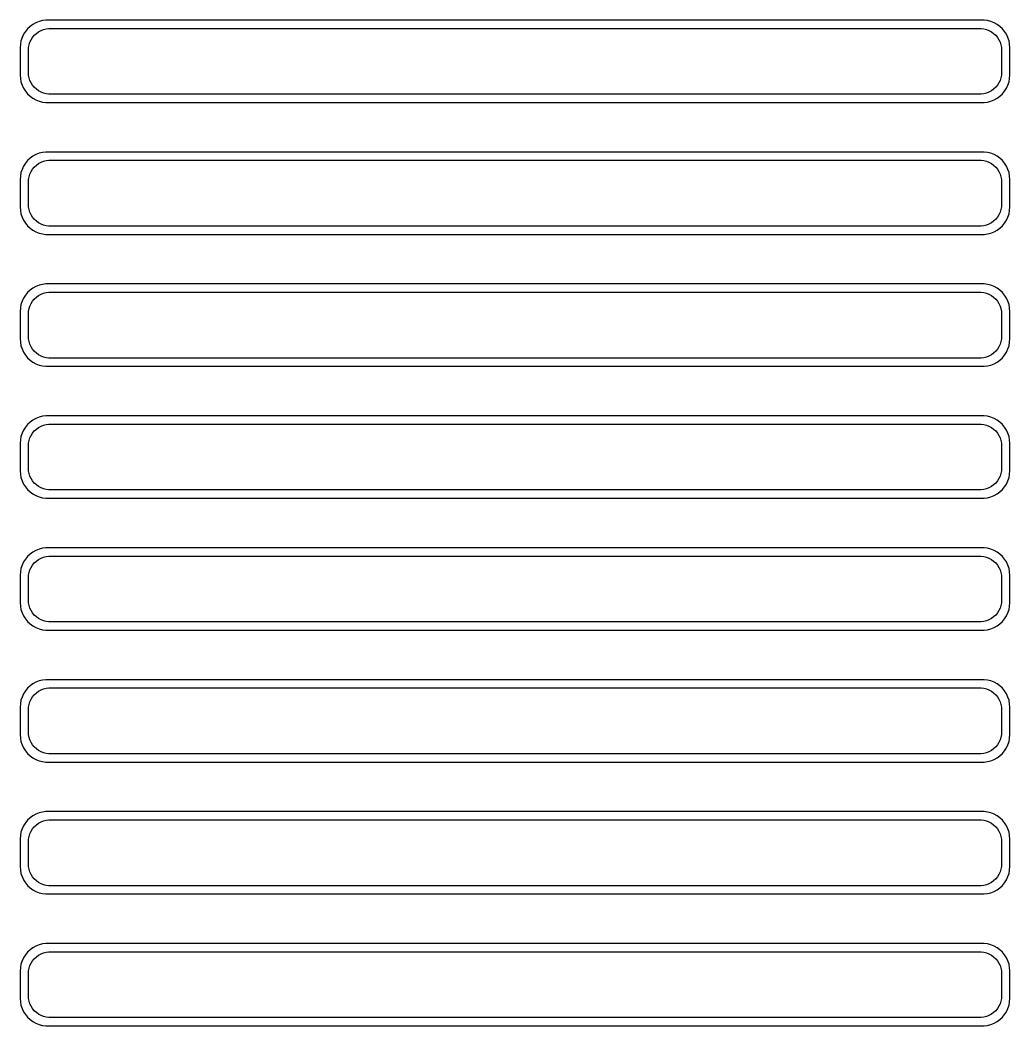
# Model space of a CAD drawing. Header units: metres. Extents: x -90 to 90, y 353 to 703.
# Drawn here: x -90 to 90, y 520.5 to 703.5 of the extents above; entities that cross this region are included whole.
import ezdxf

# ---------------------------------------------------------------- set-up
doc = ezdxf.new("R2010")
doc.units = ezdxf.units.M

msp = doc.modelspace()

# ---------------------------------------------------------------- linework, layer by layer
for p, q in [((-87.6791, 702.722), (-88.1871, 702.353)), ((-87.1289, 703.024), (-87.6791, 702.722)), ((-86.5451, 703.255), (-87.1289, 703.024)), ((-85.9369, 703.411), (-86.5451, 703.255)), ((-85.3139, 703.49), (-85.9369, 703.411)), ((85.3139, 703.49), (-85.3139, 703.49)), ((85.9369, 703.411), (85.3139, 703.49)), ((86.5451, 703.255), (85.9369, 703.411)), ((87.1289, 703.024), (86.5451, 703.255)), ((87.6791, 702.722), (87.1289, 703.024)), ((88.1871, 702.353), (87.6791, 702.722)), ((-89.3815, 700.909), (-89.6489, 700.341)), ((-89.0451, 701.439), (-89.3815, 700.909)), ((-88.6448, 701.923), (-89.0451, 701.439)), ((-88.1871, 702.353), (-88.6448, 701.923)), ((-87.4159, 700.738), (-87.0497, 701.082)), ((-87.0497, 701.082), (-86.6433, 701.377)), ((-86.6433, 701.377), (-86.2031, 701.619)), ((-86.2031, 701.619), (-85.7361, 701.804)), ((-85.7361, 701.804), (-85.2495, 701.929)), ((-85.2495, 701.929), (-84.7512, 701.992)), ((-84.7512, 701.992), (84.7512, 701.992)), ((84.7512, 701.992), (85.2495, 701.929)), ((85.2495, 701.929), (85.7361, 701.804)), ((85.7361, 701.804), (86.2031, 701.619)), ((86.2031, 701.619), (86.6433, 701.377)), ((86.6433, 701.377), (87.0497, 701.082)), ((87.0497, 701.082), (87.4159, 700.738)), ((88.6448, 701.923), (88.1871, 702.353)), ((89.0451, 701.439), (88.6448, 701.923)), ((89.3815, 700.909), (89.0451, 701.439)), ((89.6489, 700.341), (89.3815, 700.909)), ((-89.9606, 699.127), (-90, 698.5)), ((-89.8429, 699.743), (-89.9606, 699.127)), ((-89.6489, 700.341), (-89.8429, 699.743)), ((-88.4685, 698.501), (-88.3743, 698.995)), ((-88.3743, 698.995), (-88.2191, 699.472)), ((-88.2191, 699.472), (-88.0052, 699.927)), ((-88.0052, 699.927), (-87.7361, 700.351)), ((-87.7361, 700.351), (-87.4159, 700.738)), ((87.4159, 700.738), (87.7361, 700.351)), ((87.7361, 700.351), (88.0052, 699.927)), ((88.0052, 699.927), (88.2191, 699.472)), ((88.2191, 699.472), (88.3743, 698.995)), ((88.3743, 698.995), (88.4685, 698.501)), ((89.8429, 699.743), (89.6489, 700.341)), ((89.9606, 699.127), (89.8429, 699.743)), ((90, 698.5), (89.9606, 699.127)), ((-90, 698.5), (-90, 693.5)), ((-88.5, 698), (-88.4685, 698.501)), ((-88.5, 694), (-88.5, 698)), ((88.4685, 698.501), (88.5, 698)), ((88.5, 698), (88.5, 694)), ((90, 693.5), (90, 698.5)), ((-90, 693.5), (-89.9606, 692.873)), ((-88.4685, 693.499), (-88.5, 694)), ((-88.3743, 693.005), (-88.4685, 693.499)), ((88.4685, 693.499), (88.3743, 693.005)), ((88.5, 694), (88.4685, 693.499)), ((89.9606, 692.873), (90, 693.5)), ((-89.9606, 692.873), (-89.8429, 692.257)), ((-89.8429, 692.257), (-89.6489, 691.659)), ((-88.2191, 692.528), (-88.3743, 693.005)), ((-88.0052, 692.073), (-88.2191, 692.528)), ((-87.7361, 691.649), (-88.0052, 692.073)), ((88.0052, 692.073), (87.7361, 691.649)), ((88.2191, 692.528), (88.0052, 692.073)), ((88.3743, 693.005), (88.2191, 692.528)), ((89.6489, 691.659), (89.8429, 692.257)), ((89.8429, 692.257), (89.9606, 692.873)), ((-89.6489, 691.659), (-89.3815, 691.091)), ((-89.3815, 691.091), (-89.0451, 690.561)), ((-89.0451, 690.561), (-88.6448, 690.077)), ((-88.6448, 690.077), (-88.1871, 689.647)), ((-87.4159, 691.262), (-87.7361, 691.649)), ((-87.0497, 690.918), (-87.4159, 691.262)), ((-86.6433, 690.623), (-87.0497, 690.918)), ((-86.2031, 690.381), (-86.6433, 690.623)), ((-85.7361, 690.196), (-86.2031, 690.381)), ((-85.2495, 690.071), (-85.7361, 690.196)), ((-84.7512, 690.008), (-85.2495, 690.071)), ((84.7512, 690.008), (-84.7512, 690.008)), ((85.2495, 690.071), (84.7512, 690.008)), ((85.7361, 690.196), (85.2495, 690.071)), ((86.2031, 690.381), (85.7361, 690.196)), ((86.6433, 690.623), (86.2031, 690.381)), ((87.0497, 690.918), (86.6433, 690.623)), ((87.4159, 691.262), (87.0497, 690.918)), ((87.7361, 691.649), (87.4159, 691.262)), ((88.1871, 689.647), (88.6448, 690.077)), ((88.6448, 690.077), (89.0451, 690.561)), ((89.0451, 690.561), (89.3815, 691.091)), ((89.3815, 691.091), (89.6489, 691.659)), ((-88.1871, 689.647), (-87.6791, 689.278)), ((-87.6791, 689.278), (-87.1289, 688.976)), ((-87.1289, 688.976), (-86.5451, 688.745)), ((-86.5451, 688.745), (-85.9369, 688.589)), ((-85.9369, 688.589), (-85.3139, 688.51)), ((-85.3139, 688.51), (85.3139, 688.51)), ((85.3139, 688.51), (85.9369, 688.589)), ((85.9369, 688.589), (86.5451, 688.745)), ((86.5451, 688.745), (87.1289, 688.976)), ((87.1289, 688.976), (87.6791, 689.278)), ((87.6791, 689.278), (88.1871, 689.647)), ((-87.1289, 679.024), (-87.6791, 678.722)), ((-86.5451, 679.255), (-87.1289, 679.024)), ((-85.9369, 679.411), (-86.5451, 679.255)), ((-85.3139, 679.49), (-85.9369, 679.411)), ((85.3139, 679.49), (-85.3139, 679.49)), ((85.9369, 679.411), (85.3139, 679.49)), ((86.5451, 679.255), (85.9369, 679.411)), ((87.1289, 679.024), (86.5451, 679.255)), ((87.6791, 678.722), (87.1289, 679.024)), ((-89.0451, 677.439), (-89.3815, 676.909)), ((-88.6448, 677.923), (-89.0451, 677.439)), ((-88.1871, 678.353), (-88.6448, 677.923)), ((-87.6791, 678.722), (-88.1871, 678.353)), ((-87.4159, 676.738), (-87.0497, 677.082)), ((-87.0497, 677.082), (-86.6433, 677.377)), ((-86.6433, 677.377), (-86.2031, 677.619)), ((-86.2031, 677.619), (-85.7361, 677.804)), ((-85.7361, 677.804), (-85.2495, 677.929)), ((-85.2495, 677.929), (-84.7512, 677.992)), ((-84.7512, 677.992), (84.7512, 677.992)), ((84.7512, 677.992), (85.2495, 677.929)), ((85.2495, 677.929), (85.7361, 677.804)), ((85.7361, 677.804), (86.2031, 677.619)), ((86.2031, 677.619), (86.6433, 677.377)), ((86.6433, 677.377), (87.0497, 677.082)), ((87.0497, 677.082), (87.4159, 676.738)), ((88.1871, 678.353), (87.6791, 678.722)), ((88.6448, 677.923), (88.1871, 678.353)), ((89.0451, 677.439), (88.6448, 677.923)), ((89.3815, 676.909), (89.0451, 677.439)), ((-89.8429, 675.743), (-89.9606, 675.127)), ((-89.6489, 676.341), (-89.8429, 675.743)), ((-89.3815, 676.909), (-89.6489, 676.341)), ((-88.3743, 674.995), (-88.2191, 675.472)), ((-88.2191, 675.472), (-88.0052, 675.927)), ((-88.0052, 675.927), (-87.7361, 676.351)), ((-87.7361, 676.351), (-87.4159, 676.738)), ((87.4159, 676.738), (87.7361, 676.351)), ((87.7361, 676.351), (88.0052, 675.927)), ((88.0052, 675.927), (88.2191, 675.472)), ((88.2191, 675.472), (88.3743, 674.995)), ((89.6489, 676.341), (89.3815, 676.909)), ((89.8429, 675.743), (89.6489, 676.341)), ((89.9606, 675.127), (89.8429, 675.743)), ((-89.9606, 675.127), (-90, 674.5)), ((-90, 674.5), (-90, 669.5)), ((-88.5, 674), (-88.4685, 674.501)), ((-88.5, 670), (-88.5, 674)), ((-88.4685, 674.501), (-88.3743, 674.995)), ((88.3743, 674.995), (88.4685, 674.501)), ((88.4685, 674.501), (88.5, 674)), ((88.5, 674), (88.5, 670)), ((90, 674.5), (89.9606, 675.127)), ((90, 669.5), (90, 674.5)), ((-88.4685, 669.499), (-88.5, 670)), ((88.5, 670), (88.4685, 669.499)), ((-90, 669.5), (-89.9606, 668.873)), ((-89.9606, 668.873), (-89.8429, 668.257)), ((-89.8429, 668.257), (-89.6489, 667.659)), ((-88.3743, 669.005), (-88.4685, 669.499)), ((-88.2191, 668.528), (-88.3743, 669.005)), ((-88.0052, 668.073), (-88.2191, 668.528)), ((-87.7361, 667.649), (-88.0052, 668.073)), ((88.0052, 668.073), (87.7361, 667.649)), ((88.2191, 668.528), (88.0052, 668.073)), ((88.3743, 669.005), (88.2191, 668.528)), ((88.4685, 669.499), (88.3743, 669.005)), ((89.6489, 667.659), (89.8429, 668.257)), ((89.8429, 668.257), (89.9606, 668.873)), ((89.9606, 668.873), (90, 669.5)), ((-89.6489, 667.659), (-89.3815, 667.091)), ((-89.3815, 667.091), (-89.0451, 666.561)), ((-89.0451, 666.561), (-88.6448, 666.077)), ((-88.6448, 666.077), (-88.1871, 665.647)), ((-87.4159, 667.262), (-87.7361, 667.649)), ((-87.0497, 666.918), (-87.4159, 667.262)), ((-86.6433, 666.623), (-87.0497, 666.918)), ((-86.2031, 666.381), (-86.6433, 666.623)), ((-85.7361, 666.196), (-86.2031, 666.381)), ((-85.2495, 666.071), (-85.7361, 666.196)), ((-84.7512, 666.008), (-85.2495, 666.071)), ((85.2495, 666.071), (84.7512, 666.008)), ((85.7361, 666.196), (85.2495, 666.071)), ((86.2031, 666.381), (85.7361, 666.196)), ((86.6433, 666.623), (86.2031, 666.381)), ((87.0497, 666.918), (86.6433, 666.623)), ((87.4159, 667.262), (87.0497, 666.918)), ((87.7361, 667.649), (87.4159, 667.262)), ((88.1871, 665.647), (88.6448, 666.077)), ((88.6448, 666.077), (89.0451, 666.561)), ((89.0451, 666.561), (89.3815, 667.091)), ((89.3815, 667.091), (89.6489, 667.659)), ((-88.1871, 665.647), (-87.6791, 665.278)), ((-87.6791, 665.278), (-87.1289, 664.976)), ((-87.1289, 664.976), (-86.5451, 664.745)), ((-86.5451, 664.745), (-85.9369, 664.589)), ((-85.9369, 664.589), (-85.3139, 664.51)), ((-85.3139, 664.51), (85.3139, 664.51)), ((84.7512, 666.008), (-84.7512, 666.008)), ((85.3139, 664.51), (85.9369, 664.589)), ((85.9369, 664.589), (86.5451, 664.745)), ((86.5451, 664.745), (87.1289, 664.976)), ((87.1289, 664.976), (87.6791, 665.278)), ((87.6791, 665.278), (88.1871, 665.647)), ((-86.5451, 655.255), (-87.1289, 655.024)), ((-85.9369, 655.411), (-86.5451, 655.255)), ((-85.3139, 655.49), (-85.9369, 655.411)), ((85.3139, 655.49), (-85.3139, 655.49)), ((85.9369, 655.411), (85.3139, 655.49)), ((86.5451, 655.255), (85.9369, 655.411)), ((87.1289, 655.024), (86.5451, 655.255)), ((-89.0451, 653.439), (-89.3815, 652.909)), ((-88.6448, 653.923), (-89.0451, 653.439)), ((-88.1871, 654.353), (-88.6448, 653.923)), ((-87.6791, 654.722), (-88.1871, 654.353)), ((-87.1289, 655.024), (-87.6791, 654.722)), ((-87.0497, 653.082), (-86.6433, 653.377)), ((-86.6433, 653.377), (-86.2031, 653.619)), ((-86.2031, 653.619), (-85.7361, 653.804)), ((-85.7361, 653.804), (-85.2495, 653.929)), ((-85.2495, 653.929), (-84.7512, 653.992)), ((-84.7512, 653.992), (84.7512, 653.992)), ((84.7512, 653.992), (85.2495, 653.929)), ((85.2495, 653.929), (85.7361, 653.804)), ((85.7361, 653.804), (86.2031, 653.619)), ((86.2031, 653.619), (86.6433, 653.377)), ((86.6433, 653.377), (87.0497, 653.082)), ((87.6791, 654.722), (87.1289, 655.024)), ((88.1871, 654.353), (87.6791, 654.722)), ((88.6448, 653.923), (88.1871, 654.353)), ((89.0451, 653.439), (88.6448, 653.923)), ((89.3815, 652.909), (89.0451, 653.439)), ((-89.8429, 651.743), (-89.9606, 651.127)), ((-89.6489, 652.341), (-89.8429, 651.743)), ((-89.3815, 652.909), (-89.6489, 652.341)), ((-88.3743, 650.995), (-88.2191, 651.472)), ((-88.2191, 651.472), (-88.0052, 651.927)), ((-88.0052, 651.927), (-87.7361, 652.351)), ((-87.7361, 652.351), (-87.4159, 652.738)), ((-87.4159, 652.738), (-87.0497, 653.082)), ((87.0497, 653.082), (87.4159, 652.738)), ((87.4159, 652.738), (87.7361, 652.351)), ((87.7361, 652.351), (88.0052, 651.927)), ((88.0052, 651.927), (88.2191, 651.472)), ((88.2191, 651.472), (88.3743, 650.995)), ((89.6489, 652.341), (89.3815, 652.909)), ((89.8429, 651.743), (89.6489, 652.341)), ((89.9606, 651.127), (89.8429, 651.743)), ((-89.9606, 651.127), (-90, 650.5)), ((-90, 650.5), (-90, 645.5)), ((-88.5, 650), (-88.4685, 650.501)), ((-88.5, 646), (-88.5, 650)), ((-88.4685, 650.501), (-88.3743, 650.995)), ((88.3743, 650.995), (88.4685, 650.501)), ((88.4685, 650.501), (88.5, 650)), ((88.5, 650), (88.5, 646)), ((90, 650.5), (89.9606, 651.127)), ((90, 645.5), (90, 650.5)), ((-88.4685, 645.499), (-88.5, 646)), ((88.5, 646), (88.4685, 645.499)), ((-90, 645.5), (-89.9606, 644.873)), ((-89.9606, 644.873), (-89.8429, 644.257)), ((-89.8429, 644.257), (-89.6489, 643.659)), ((-88.3743, 645.005), (-88.4685, 645.499)), ((-88.2191, 644.528), (-88.3743, 645.005)), ((-88.0052, 644.073), (-88.2191, 644.528)), ((88.2191, 644.528), (88.0052, 644.073)), ((88.3743, 645.005), (88.2191, 644.528)), ((88.4685, 645.499), (88.3743, 645.005)), ((89.6489, 643.659), (89.8429, 644.257)), ((89.8429, 644.257), (89.9606, 644.873)), ((89.9606, 644.873), (90, 645.5)), ((-89.6489, 643.659), (-89.3815, 643.091)), ((-89.3815, 643.091), (-89.0451, 642.561)), ((-89.0451, 642.561), (-88.6448, 642.077)), ((-87.7361, 643.649), (-88.0052, 644.073)), ((-87.4159, 643.262), (-87.7361, 643.649)), ((-87.0497, 642.918), (-87.4159, 643.262)), ((-86.6433, 642.623), (-87.0497, 642.918)), ((-86.2031, 642.381), (-86.6433, 642.623)), ((-85.7361, 642.196), (-86.2031, 642.381)), ((86.2031, 642.381), (85.7361, 642.196)), ((86.6433, 642.623), (86.2031, 642.381)), ((87.0497, 642.918), (86.6433, 642.623)), ((87.4159, 643.262), (87.0497, 642.918)), ((87.7361, 643.649), (87.4159, 643.262)), ((88.0052, 644.073), (87.7361, 643.649)), ((88.6448, 642.077), (89.0451, 642.561)), ((89.0451, 642.561), (89.3815, 643.091)), ((89.3815, 643.091), (89.6489, 643.659)), ((-88.6448, 642.077), (-88.1871, 641.647)), ((-88.1871, 641.647), (-87.6791, 641.278)), ((-87.6791, 641.278), (-87.1289, 640.976)), ((-87.1289, 640.976), (-86.5451, 640.745)), ((-86.5451, 640.745), (-85.9369, 640.589)), ((-85.9369, 640.589), (-85.3139, 640.51)), ((-85.2495, 642.071), (-85.7361, 642.196)), ((-85.3139, 640.51), (85.3139, 640.51)), ((-84.7512, 642.008), (-85.2495, 642.071)), ((84.7512, 642.008), (-84.7512, 642.008)), ((85.2495, 642.071), (84.7512, 642.008)), ((85.7361, 642.196), (85.2495, 642.071)), ((85.3139, 640.51), (85.9369, 640.589)), ((85.9369, 640.589), (86.5451, 640.745)), ((86.5451, 640.745), (87.1289, 640.976)), ((87.1289, 640.976), (87.6791, 641.278)), ((87.6791, 641.278), (88.1871, 641.647)), ((88.1871, 641.647), (88.6448, 642.077)), ((-85.9369, 631.411), (-86.5451, 631.255)), ((-85.3139, 631.49), (-85.9369, 631.411)), ((85.3139, 631.49), (-85.3139, 631.49)), ((85.9369, 631.411), (85.3139, 631.49)), ((86.5451, 631.255), (85.9369, 631.411)), ((-88.6448, 629.923), (-89.0451, 629.439)), ((-88.1871, 630.353), (-88.6448, 629.923)), ((-87.6791, 630.722), (-88.1871, 630.353)), ((-87.1289, 631.024), (-87.6791, 630.722)), ((-86.5451, 631.255), (-87.1289, 631.024)), ((-86.6433, 629.377), (-86.2031, 629.619)), ((-86.2031, 629.619), (-85.7361, 629.804)), ((-85.7361, 629.804), (-85.2495, 629.929)), ((-85.2495, 629.929), (-84.7512, 629.992)), ((-84.7512, 629.992), (84.7512, 629.992)), ((84.7512, 629.992), (85.2495, 629.929)), ((85.2495, 629.929), (85.7361, 629.804)), ((85.7361, 629.804), (86.2031, 629.619)), ((86.2031, 629.619), (86.6433, 629.377)), ((87.1289, 631.024), (86.5451, 631.255)), ((87.6791, 630.722), (87.1289, 631.024)), ((88.1871, 630.353), (87.6791, 630.722)), ((88.6448, 629.923), (88.1871, 630.353)), ((89.0451, 629.439), (88.6448, 629.923)), ((-89.8429, 627.743), (-89.9606, 627.127)), ((-89.6489, 628.341), (-89.8429, 627.743)), ((-89.3815, 628.909), (-89.6489, 628.341)), ((-89.0451, 629.439), (-89.3815, 628.909)), ((-88.2191, 627.472), (-88.0052, 627.927)), ((-88.0052, 627.927), (-87.7361, 628.351)), ((-87.7361, 628.351), (-87.4159, 628.738)), ((-87.4159, 628.738), (-87.0497, 629.082)), ((-87.0497, 629.082), (-86.6433, 629.377)), ((86.6433, 629.377), (87.0497, 629.082)), ((87.0497, 629.082), (87.4159, 628.738)), ((87.4159, 628.738), (87.7361, 628.351)), ((87.7361, 628.351), (88.0052, 627.927)), ((88.0052, 627.927), (88.2191, 627.472)), ((89.3815, 628.909), (89.0451, 629.439)), ((89.6489, 628.341), (89.3815, 628.909)), ((89.8429, 627.743), (89.6489, 628.341)), ((89.9606, 627.127), (89.8429, 627.743)), ((-89.9606, 627.127), (-90, 626.5)), ((-90, 626.5), (-90, 621.5)), ((-88.5, 626), (-88.4685, 626.501)), ((-88.5, 622), (-88.5, 626)), ((-88.4685, 626.501), (-88.3743, 626.995)), ((-88.3743, 626.995), (-88.2191, 627.472)), ((88.2191, 627.472), (88.3743, 626.995)), ((88.3743, 626.995), (88.4685, 626.501)), ((88.4685, 626.501), (88.5, 626)), ((88.5, 626), (88.5, 622)), ((90, 626.5), (89.9606, 627.127)), ((90, 621.5), (90, 626.5)), ((-90, 621.5), (-89.9606, 620.873)), ((-89.9606, 620.873), (-89.8429, 620.257)), ((-88.4685, 621.499), (-88.5, 622)), ((-88.3743, 621.005), (-88.4685, 621.499)), ((-88.2191, 620.528), (-88.3743, 621.005)), ((-88.0052, 620.073), (-88.2191, 620.528)), ((88.2191, 620.528), (88.0052, 620.073)), ((88.3743, 621.005), (88.2191, 620.528)), ((88.4685, 621.499), (88.3743, 621.005)), ((88.5, 622), (88.4685, 621.499)), ((89.8429, 620.257), (89.9606, 620.873)), ((89.9606, 620.873), (90, 621.5)), ((-89.8429, 620.257), (-89.6489, 619.659)), ((-89.6489, 619.659), (-89.3815, 619.091)), ((-89.3815, 619.091), (-89.0451, 618.561)), ((-89.0451, 618.561), (-88.6448, 618.077)), ((-87.7361, 619.649), (-88.0052, 620.073)), ((-87.4159, 619.262), (-87.7361, 619.649)), ((-87.0497, 618.918), (-87.4159, 619.262)), ((-86.6433, 618.623), (-87.0497, 618.918)), ((-86.2031, 618.381), (-86.6433, 618.623)), ((86.6433, 618.623), (86.2031, 618.381)), ((87.0497, 618.918), (86.6433, 618.623)), ((87.4159, 619.262), (87.0497, 618.918)), ((87.7361, 619.649), (87.4159, 619.262)), ((88.0052, 620.073), (87.7361, 619.649)), ((88.6448, 618.077), (89.0451, 618.561)), ((89.0451, 618.561), (89.3815, 619.091)), ((89.3815, 619.091), (89.6489, 619.659)), ((89.6489, 619.659), (89.8429, 620.257)), ((-88.6448, 618.077), (-88.1871, 617.647)), ((-88.1871, 617.647), (-87.6791, 617.278)), ((-87.6791, 617.278), (-87.1289, 616.976)), ((-87.1289, 616.976), (-86.5451, 616.745)), ((-86.5451, 616.745), (-85.9369, 616.589)), ((-85.7361, 618.196), (-86.2031, 618.381)), ((-85.2495, 618.071), (-85.7361, 618.196)), ((-84.7512, 618.008), (-85.2495, 618.071)), ((84.7512, 618.008), (-84.7512, 618.008)), ((85.2495, 618.071), (84.7512, 618.008)), ((85.7361, 618.196), (85.2495, 618.071)), ((86.2031, 618.381), (85.7361, 618.196)), ((85.9369, 616.589), (86.5451, 616.745)), ((86.5451, 616.745), (87.1289, 616.976)), ((87.1289, 616.976), (87.6791, 617.278)), ((87.6791, 617.278), (88.1871, 617.647)), ((88.1871, 617.647), (88.6448, 618.077)), ((-85.9369, 616.589), (-85.3139, 616.51)), ((-85.3139, 616.51), (85.3139, 616.51)), ((85.3139, 616.51), (85.9369, 616.589)), ((-88.6448, 605.923), (-89.0451, 605.439)), ((-88.1871, 606.353), (-88.6448, 605.923)), ((-87.6791, 606.722), (-88.1871, 606.353)), ((-87.1289, 607.024), (-87.6791, 606.722)), ((-86.5451, 607.255), (-87.1289, 607.024)), ((-85.9369, 607.411), (-86.5451, 607.255)), ((-86.2031, 605.619), (-85.7361, 605.804)), ((-85.3139, 607.49), (-85.9369, 607.411)), ((-85.7361, 605.804), (-85.2495, 605.929)), ((85.3139, 607.49), (-85.3139, 607.49)), ((-85.2495, 605.929), (-84.7512, 605.992)), ((-84.7512, 605.992), (84.7512, 605.992)), ((84.7512, 605.992), (85.2495, 605.929)), ((85.2495, 605.929), (85.7361, 605.804)), ((85.9369, 607.411), (85.3139, 607.49)), ((85.7361, 605.804), (86.2031, 605.619)), ((86.5451, 607.255), (85.9369, 607.411)), ((87.1289, 607.024), (86.5451, 607.255)), ((87.6791, 606.722), (87.1289, 607.024)), ((88.1871, 606.353), (87.6791, 606.722)), ((88.6448, 605.923), (88.1871, 606.353)), ((89.0451, 605.439), (88.6448, 605.923)), ((-89.6489, 604.341), (-89.8429, 603.743)), ((-89.3815, 604.909), (-89.6489, 604.341)), ((-89.0451, 605.439), (-89.3815, 604.909)), ((-88.2191, 603.472), (-88.0052, 603.927)), ((-88.0052, 603.927), (-87.7361, 604.351)), ((-87.7361, 604.351), (-87.4159, 604.738)), ((-87.4159, 604.738), (-87.0497, 605.082)), ((-87.0497, 605.082), (-86.6433, 605.377)), ((-86.6433, 605.377), (-86.2031, 605.619)), ((86.2031, 605.619), (86.6433, 605.377)), ((86.6433, 605.377), (87.0497, 605.082)), ((87.0497, 605.082), (87.4159, 604.738)), ((87.4159, 604.738), (87.7361, 604.351)), ((87.7361, 604.351), (88.0052, 603.927)), ((88.0052, 603.927), (88.2191, 603.472)), ((89.3815, 604.909), (89.0451, 605.439)), ((89.6489, 604.341), (89.3815, 604.909)), ((89.8429, 603.743), (89.6489, 604.341)), ((-89.9606, 603.127), (-90, 602.5)), ((-90, 602.5), (-90, 597.5)), ((-89.8429, 603.743), (-89.9606, 603.127)), ((-88.5, 602), (-88.4685, 602.501)), ((-88.4685, 602.501), (-88.3743, 602.995)), ((-88.3743, 602.995), (-88.2191, 603.472)), ((88.2191, 603.472), (88.3743, 602.995)), ((88.3743, 602.995), (88.4685, 602.501)), ((88.4685, 602.501), (88.5, 602)), ((89.9606, 603.127), (89.8429, 603.743)), ((90, 602.5), (89.9606, 603.127)), ((90, 597.5), (90, 602.5)), ((-88.5, 598), (-88.5, 602)), ((88.5, 602), (88.5, 598)), ((-90, 597.5), (-89.9606, 596.873)), ((-89.9606, 596.873), (-89.8429, 596.257)), ((-88.4685, 597.499), (-88.5, 598)), ((-88.3743, 597.005), (-88.4685, 597.499)), ((-88.2191, 596.528), (-88.3743, 597.005)), ((-88.0052, 596.073), (-88.2191, 596.528)), ((88.2191, 596.528), (88.0052, 596.073)), ((88.3743, 597.005), (88.2191, 596.528)), ((88.4685, 597.499), (88.3743, 597.005)), ((88.5, 598), (88.4685, 597.499)), ((89.8429, 596.257), (89.9606, 596.873)), ((89.9606, 596.873), (90, 597.5)), ((-89.8429, 596.257), (-89.6489, 595.659)), ((-89.6489, 595.659), (-89.3815, 595.091)), ((-89.3815, 595.091), (-89.0451, 594.561)), ((-87.7361, 595.649), (-88.0052, 596.073)), ((-87.4159, 595.262), (-87.7361, 595.649)), ((-87.0497, 594.918), (-87.4159, 595.262)), ((-86.6433, 594.623), (-87.0497, 594.918)), ((87.0497, 594.918), (86.6433, 594.623)), ((87.4159, 595.262), (87.0497, 594.918)), ((87.7361, 595.649), (87.4159, 595.262)), ((88.0052, 596.073), (87.7361, 595.649)), ((89.0451, 594.561), (89.3815, 595.091)), ((89.3815, 595.091), (89.6489, 595.659)), ((89.6489, 595.659), (89.8429, 596.257)), ((-89.0451, 594.561), (-88.6448, 594.077)), ((-88.6448, 594.077), (-88.1871, 593.647)), ((-88.1871, 593.647), (-87.6791, 593.278)), ((-87.6791, 593.278), (-87.1289, 592.976)), ((-87.1289, 592.976), (-86.5451, 592.745)), ((-86.2031, 594.381), (-86.6433, 594.623)), ((-85.7361, 594.196), (-86.2031, 594.381)), ((-85.2495, 594.071), (-85.7361, 594.196)), ((-84.7512, 594.008), (-85.2495, 594.071)), ((84.7512, 594.008), (-84.7512, 594.008)), ((85.2495, 594.071), (84.7512, 594.008)), ((85.7361, 594.196), (85.2495, 594.071)), ((86.2031, 594.381), (85.7361, 594.196)), ((86.6433, 594.623), (86.2031, 594.381)), ((86.5451, 592.745), (87.1289, 592.976)), ((87.1289, 592.976), (87.6791, 593.278)), ((87.6791, 593.278), (88.1871, 593.647)), ((88.1871, 593.647), (88.6448, 594.077)), ((88.6448, 594.077), (89.0451, 594.561)), ((-86.5451, 592.745), (-85.9369, 592.589)), ((-85.9369, 592.589), (-85.3139, 592.51)), ((-85.3139, 592.51), (85.3139, 592.51)), ((85.3139, 592.51), (85.9369, 592.589)), ((85.9369, 592.589), (86.5451, 592.745)), ((-88.6448, 581.923), (-89.0451, 581.439)), ((-88.1871, 582.353), (-88.6448, 581.923)), ((-87.6791, 582.722), (-88.1871, 582.353)), ((-87.1289, 583.024), (-87.6791, 582.722)), ((-86.5451, 583.255), (-87.1289, 583.024)), ((-85.9369, 583.411), (-86.5451, 583.255)), ((-85.3139, 583.49), (-85.9369, 583.411)), ((-85.7361, 581.804), (-85.2495, 581.929)), ((85.3139, 583.49), (-85.3139, 583.49)), ((-85.2495, 581.929), (-84.7512, 581.992)), ((-84.7512, 581.992), (84.7512, 581.992)), ((84.7512, 581.992), (85.2495, 581.929)), ((85.2495, 581.929), (85.7361, 581.804)), ((85.9369, 583.411), (85.3139, 583.49)), ((86.5451, 583.255), (85.9369, 583.411)), ((87.1289, 583.024), (86.5451, 583.255)), ((87.6791, 582.722), (87.1289, 583.024)), ((88.1871, 582.353), (87.6791, 582.722)), ((88.6448, 581.923), (88.1871, 582.353)), ((89.0451, 581.439), (88.6448, 581.923)), ((-89.6489, 580.341), (-89.8429, 579.743)), ((-89.3815, 580.909), (-89.6489, 580.341)), ((-89.0451, 581.439), (-89.3815, 580.909)), ((-88.0052, 579.927), (-87.7361, 580.351)), ((-87.7361, 580.351), (-87.4159, 580.738)), ((-87.4159, 580.738), (-87.0497, 581.082)), ((-87.0497, 581.082), (-86.6433, 581.377)), ((-86.6433, 581.377), (-86.2031, 581.619)), ((-86.2031, 581.619), (-85.7361, 581.804)), ((85.7361, 581.804), (86.2031, 581.619)), ((86.2031, 581.619), (86.6433, 581.377)), ((86.6433, 581.377), (87.0497, 581.082)), ((87.0497, 581.082), (87.4159, 580.738)), ((87.4159, 580.738), (87.7361, 580.351)), ((87.7361, 580.351), (88.0052, 579.927)), ((89.3815, 580.909), (89.0451, 581.439)), ((89.6489, 580.341), (89.3815, 580.909)), ((89.8429, 579.743), (89.6489, 580.341)), ((-89.9606, 579.127), (-90, 578.5)), ((-90, 578.5), (-90, 573.5)), ((-89.8429, 579.743), (-89.9606, 579.127)), ((-88.5, 578), (-88.4685, 578.501)), ((-88.4685, 578.501), (-88.3743, 578.995)), ((-88.3743, 578.995), (-88.2191, 579.472)), ((-88.2191, 579.472), (-88.0052, 579.927)), ((88.0052, 579.927), (88.2191, 579.472)), ((88.2191, 579.472), (88.3743, 578.995)), ((88.3743, 578.995), (88.4685, 578.501)), ((88.4685, 578.501), (88.5, 578)), ((89.9606, 579.127), (89.8429, 579.743)), ((90, 578.5), (89.9606, 579.127)), ((90, 573.5), (90, 578.5)), ((-88.5, 574), (-88.5, 578)), ((88.5, 578), (88.5, 574)), ((-90, 573.5), (-89.9606, 572.873)), ((-89.9606, 572.873), (-89.8429, 572.257)), ((-88.4685, 573.499), (-88.5, 574)), ((-88.3743, 573.005), (-88.4685, 573.499)), ((-88.2191, 572.528), (-88.3743, 573.005)), ((88.3743, 573.005), (88.2191, 572.528)), ((88.4685, 573.499), (88.3743, 573.005)), ((88.5, 574), (88.4685, 573.499)), ((89.8429, 572.257), (89.9606, 572.873)), ((89.9606, 572.873), (90, 573.5)), ((-89.8429, 572.257), (-89.6489, 571.659)), ((-89.6489, 571.659), (-89.3815, 571.091)), ((-89.3815, 571.091), (-89.0451, 570.561)), ((-88.0052, 572.073), (-88.2191, 572.528)), ((-87.7361, 571.649), (-88.0052, 572.073)), ((-87.4159, 571.262), (-87.7361, 571.649)), ((-87.0497, 570.918), (-87.4159, 571.262)), ((-86.6433, 570.623), (-87.0497, 570.918)), ((87.0497, 570.918), (86.6433, 570.623)), ((87.4159, 571.262), (87.0497, 570.918)), ((87.7361, 571.649), (87.4159, 571.262)), ((88.0052, 572.073), (87.7361, 571.649)), ((88.2191, 572.528), (88.0052, 572.073)), ((89.0451, 570.561), (89.3815, 571.091)), ((89.3815, 571.091), (89.6489, 571.659)), ((89.6489, 571.659), (89.8429, 572.257)), ((-89.0451, 570.561), (-88.6448, 570.077)), ((-88.6448, 570.077), (-88.1871, 569.647)), ((-88.1871, 569.647), (-87.6791, 569.278)), ((-87.6791, 569.278), (-87.1289, 568.976)), ((-86.2031, 570.381), (-86.6433, 570.623)), ((-85.7361, 570.196), (-86.2031, 570.381)), ((-85.2495, 570.071), (-85.7361, 570.196)), ((-84.7512, 570.008), (-85.2495, 570.071)), ((84.7512, 570.008), (-84.7512, 570.008)), ((85.2495, 570.071), (84.7512, 570.008)), ((85.7361, 570.196), (85.2495, 570.071)), ((86.2031, 570.381), (85.7361, 570.196)), ((86.6433, 570.623), (86.2031, 570.381)), ((87.1289, 568.976), (87.6791, 569.278)), ((87.6791, 569.278), (88.1871, 569.647)), ((88.1871, 569.647), (88.6448, 570.077)), ((88.6448, 570.077), (89.0451, 570.561)), ((-87.1289, 568.976), (-86.5451, 568.745)), ((-86.5451, 568.745), (-85.9369, 568.589)), ((-85.9369, 568.589), (-85.3139, 568.51)), ((-85.3139, 568.51), (85.3139, 568.51)), ((85.3139, 568.51), (85.9369, 568.589)), ((85.9369, 568.589), (86.5451, 568.745)), ((86.5451, 568.745), (87.1289, 568.976)), ((-88.1871, 558.353), (-88.6448, 557.923)), ((-87.6791, 558.722), (-88.1871, 558.353)), ((-87.1289, 559.024), (-87.6791, 558.722)), ((-86.5451, 559.255), (-87.1289, 559.024)), ((-85.9369, 559.411), (-86.5451, 559.255)), ((-85.3139, 559.49), (-85.9369, 559.411)), ((85.3139, 559.49), (-85.3139, 559.49)), ((85.9369, 559.411), (85.3139, 559.49)), ((86.5451, 559.255), (85.9369, 559.411)), ((87.1289, 559.024), (86.5451, 559.255)), ((87.6791, 558.722), (87.1289, 559.024)), ((88.1871, 558.353), (87.6791, 558.722)), ((88.6448, 557.923), (88.1871, 558.353)), ((-89.6489, 556.341), (-89.8429, 555.743)), ((-89.3815, 556.909), (-89.6489, 556.341)), ((-89.0451, 557.439), (-89.3815, 556.909)), ((-88.6448, 557.923), (-89.0451, 557.439)), ((-88.0052, 555.927), (-87.7361, 556.351)), ((-87.7361, 556.351), (-87.4159, 556.738)), ((-87.4159, 556.738), (-87.0497, 557.082)), ((-87.0497, 557.082), (-86.6433, 557.377)), ((-86.6433, 557.377), (-86.2031, 557.619)), ((-86.2031, 557.619), (-85.7361, 557.804)), ((-85.7361, 557.804), (-85.2495, 557.929)), ((-85.2495, 557.929), (-84.7512, 557.992)), ((-84.7512, 557.992), (84.7512, 557.992)), ((84.7512, 557.992), (85.2495, 557.929)), ((85.2495, 557.929), (85.7361, 557.804)), ((85.7361, 557.804), (86.2031, 557.619)), ((86.2031, 557.619), (86.6433, 557.377)), ((86.6433, 557.377), (87.0497, 557.082)), ((87.0497, 557.082), (87.4159, 556.738)), ((87.4159, 556.738), (87.7361, 556.351)), ((87.7361, 556.351), (88.0052, 555.927)), ((89.0451, 557.439), (88.6448, 557.923)), ((89.3815, 556.909), (89.0451, 557.439)), ((89.6489, 556.341), (89.3815, 556.909)), ((89.8429, 555.743), (89.6489, 556.341)), ((-89.9606, 555.127), (-90, 554.5)), ((-90, 554.5), (-90, 549.5)), ((-89.8429, 555.743), (-89.9606, 555.127)), ((-88.5, 554), (-88.4685, 554.501)), ((-88.4685, 554.501), (-88.3743, 554.995)), ((-88.3743, 554.995), (-88.2191, 555.472)), ((-88.2191, 555.472), (-88.0052, 555.927)), ((88.0052, 555.927), (88.2191, 555.472)), ((88.2191, 555.472), (88.3743, 554.995)), ((88.3743, 554.995), (88.4685, 554.501)), ((88.4685, 554.501), (88.5, 554)), ((89.9606, 555.127), (89.8429, 555.743)), ((90, 554.5), (89.9606, 555.127)), ((90, 549.5), (90, 554.5)), ((-88.5, 550), (-88.5, 554)), ((88.5, 554), (88.5, 550)), ((-90, 549.5), (-89.9606, 548.873)), ((-88.4685, 549.499), (-88.5, 550)), ((-88.3743, 549.005), (-88.4685, 549.499)), ((-88.2191, 548.528), (-88.3743, 549.005)), ((88.3743, 549.005), (88.2191, 548.528)), ((88.4685, 549.499), (88.3743, 549.005)), ((88.5, 550), (88.4685, 549.499)), ((89.9606, 548.873), (90, 549.5)), ((-89.9606, 548.873), (-89.8429, 548.257)), ((-89.8429, 548.257), (-89.6489, 547.659)), ((-89.6489, 547.659), (-89.3815, 547.091)), ((-88.0052, 548.073), (-88.2191, 548.528)), ((-87.7361, 547.649), (-88.0052, 548.073)), ((-87.4159, 547.262), (-87.7361, 547.649)), ((-87.0497, 546.918), (-87.4159, 547.262)), ((87.4159, 547.262), (87.0497, 546.918)), ((87.7361, 547.649), (87.4159, 547.262)), ((88.0052, 548.073), (87.7361, 547.649)), ((88.2191, 548.528), (88.0052, 548.073)), ((89.3815, 547.091), (89.6489, 547.659)), ((89.6489, 547.659), (89.8429, 548.257)), ((89.8429, 548.257), (89.9606, 548.873)), ((-89.3815, 547.091), (-89.0451, 546.561)), ((-89.0451, 546.561), (-88.6448, 546.077)), ((-88.6448, 546.077), (-88.1871, 545.647)), ((-88.1871, 545.647), (-87.6791, 545.278)), ((-86.6433, 546.623), (-87.0497, 546.918)), ((-86.2031, 546.381), (-86.6433, 546.623)), ((-85.7361, 546.196), (-86.2031, 546.381)), ((-85.2495, 546.071), (-85.7361, 546.196)), ((-84.7512, 546.008), (-85.2495, 546.071)), ((84.7512, 546.008), (-84.7512, 546.008)), ((85.2495, 546.071), (84.7512, 546.008)), ((85.7361, 546.196), (85.2495, 546.071)), ((86.2031, 546.381), (85.7361, 546.196)), ((86.6433, 546.623), (86.2031, 546.381)), ((87.0497, 546.918), (86.6433, 546.623)), ((87.6791, 545.278), (88.1871, 545.647)), ((88.1871, 545.647), (88.6448, 546.077)), ((88.6448, 546.077), (89.0451, 546.561)), ((89.0451, 546.561), (89.3815, 547.091)), ((-87.6791, 545.278), (-87.1289, 544.976)), ((-87.1289, 544.976), (-86.5451, 544.745)), ((-86.5451, 544.745), (-85.9369, 544.589)), ((-85.9369, 544.589), (-85.3139, 544.51)), ((-85.3139, 544.51), (85.3139, 544.51)), ((85.3139, 544.51), (85.9369, 544.589)), ((85.9369, 544.589), (86.5451, 544.745)), ((86.5451, 544.745), (87.1289, 544.976)), ((87.1289, 544.976), (87.6791, 545.278)), ((-88.1871, 534.353), (-88.6448, 533.923)), ((-87.6791, 534.722), (-88.1871, 534.353)), ((-87.1289, 535.024), (-87.6791, 534.722)), ((-86.5451, 535.255), (-87.1289, 535.024)), ((-85.9369, 535.411), (-86.5451, 535.255)), ((-85.3139, 535.49), (-85.9369, 535.411)), ((85.3139, 535.49), (-85.3139, 535.49)), ((85.9369, 535.411), (85.3139, 535.49)), ((86.5451, 535.255), (85.9369, 535.411)), ((87.1289, 535.024), (86.5451, 535.255)), ((87.6791, 534.722), (87.1289, 535.024)), ((88.1871, 534.353), (87.6791, 534.722)), ((88.6448, 533.923), (88.1871, 534.353)), ((-89.3815, 532.909), (-89.6489, 532.341)), ((-89.0451, 533.439), (-89.3815, 532.909)), ((-88.6448, 533.923), (-89.0451, 533.439)), ((-87.7361, 532.351), (-87.4159, 532.738)), ((-87.4159, 532.738), (-87.0497, 533.082)), ((-87.0497, 533.082), (-86.6433, 533.377)), ((-86.6433, 533.377), (-86.2031, 533.619)), ((-86.2031, 533.619), (-85.7361, 533.804)), ((-85.7361, 533.804), (-85.2495, 533.929)), ((-85.2495, 533.929), (-84.7512, 533.992)), ((-84.7512, 533.992), (84.7512, 533.992)), ((84.7512, 533.992), (85.2495, 533.929)), ((85.2495, 533.929), (85.7361, 533.804)), ((85.7361, 533.804), (86.2031, 533.619)), ((86.2031, 533.619), (86.6433, 533.377)), ((86.6433, 533.377), (87.0497, 533.082)), ((87.0497, 533.082), (87.4159, 532.738)), ((87.4159, 532.738), (87.7361, 532.351)), ((89.0451, 533.439), (88.6448, 533.923)), ((89.3815, 532.909), (89.0451, 533.439)), ((89.6489, 532.341), (89.3815, 532.909)), ((-89.9606, 531.127), (-90, 530.5)), ((-89.8429, 531.743), (-89.9606, 531.127)), ((-89.6489, 532.341), (-89.8429, 531.743)), ((-88.4685, 530.501), (-88.3743, 530.995)), ((-88.3743, 530.995), (-88.2191, 531.472)), ((-88.2191, 531.472), (-88.0052, 531.927)), ((-88.0052, 531.927), (-87.7361, 532.351)), ((87.7361, 532.351), (88.0052, 531.927)), ((88.0052, 531.927), (88.2191, 531.472)), ((88.2191, 531.472), (88.3743, 530.995)), ((88.3743, 530.995), (88.4685, 530.501)), ((89.8429, 531.743), (89.6489, 532.341)), ((89.9606, 531.127), (89.8429, 531.743)), ((90, 530.5), (89.9606, 531.127)), ((-90, 530.5), (-90, 525.5)), ((-88.5, 530), (-88.4685, 530.501)), ((-88.5, 526), (-88.5, 530)), ((88.4685, 530.501), (88.5, 530)), ((88.5, 530), (88.5, 526)), ((90, 525.5), (90, 530.5)), ((-90, 525.5), (-89.9606, 524.873)), ((-88.4685, 525.499), (-88.5, 526)), ((-88.3743, 525.005), (-88.4685, 525.499)), ((88.4685, 525.499), (88.3743, 525.005)), ((88.5, 526), (88.4685, 525.499)), ((89.9606, 524.873), (90, 525.5)), ((-89.9606, 524.873), (-89.8429, 524.257)), ((-89.8429, 524.257), (-89.6489, 523.659)), ((-89.6489, 523.659), (-89.3815, 523.091)), ((-88.2191, 524.528), (-88.3743, 525.005)), ((-88.0052, 524.073), (-88.2191, 524.528)), ((-87.7361, 523.649), (-88.0052, 524.073)), ((-87.4159, 523.262), (-87.7361, 523.649)), ((87.7361, 523.649), (87.4159, 523.262)), ((88.0052, 524.073), (87.7361, 523.649)), ((88.2191, 524.528), (88.0052, 524.073)), ((88.3743, 525.005), (88.2191, 524.528)), ((89.3815, 523.091), (89.6489, 523.659)), ((89.6489, 523.659), (89.8429, 524.257)), ((89.8429, 524.257), (89.9606, 524.873)), ((-89.3815, 523.091), (-89.0451, 522.561)), ((-89.0451, 522.561), (-88.6448, 522.077)), ((-88.6448, 522.077), (-88.1871, 521.647)), ((-88.1871, 521.647), (-87.6791, 521.278)), ((-87.0497, 522.918), (-87.4159, 523.262)), ((-86.6433, 522.623), (-87.0497, 522.918)), ((-86.2031, 522.381), (-86.6433, 522.623)), ((-85.7361, 522.196), (-86.2031, 522.381)), ((-85.2495, 522.071), (-85.7361, 522.196)), ((-84.7512, 522.008), (-85.2495, 522.071)), ((84.7512, 522.008), (-84.7512, 522.008)), ((85.2495, 522.071), (84.7512, 522.008)), ((85.7361, 522.196), (85.2495, 522.071)), ((86.2031, 522.381), (85.7361, 522.196)), ((86.6433, 522.623), (86.2031, 522.381)), ((87.0497, 522.918), (86.6433, 522.623)), ((87.4159, 523.262), (87.0497, 522.918)), ((87.6791, 521.278), (88.1871, 521.647)), ((88.1871, 521.647), (88.6448, 522.077)), ((88.6448, 522.077), (89.0451, 522.561)), ((89.0451, 522.561), (89.3815, 523.091)), ((-87.6791, 521.278), (-87.1289, 520.976)), ((-87.1289, 520.976), (-86.5451, 520.745)), ((-86.5451, 520.745), (-85.9369, 520.589)), ((-85.9369, 520.589), (-85.3139, 520.51)), ((-85.3139, 520.51), (85.3139, 520.51)), ((85.3139, 520.51), (85.9369, 520.589)), ((85.9369, 520.589), (86.5451, 520.745)), ((86.5451, 520.745), (87.1289, 520.976)), ((87.1289, 520.976), (87.6791, 521.278))]:
    msp.add_line(p, q)

doc.saveas('drawing.dxf')
